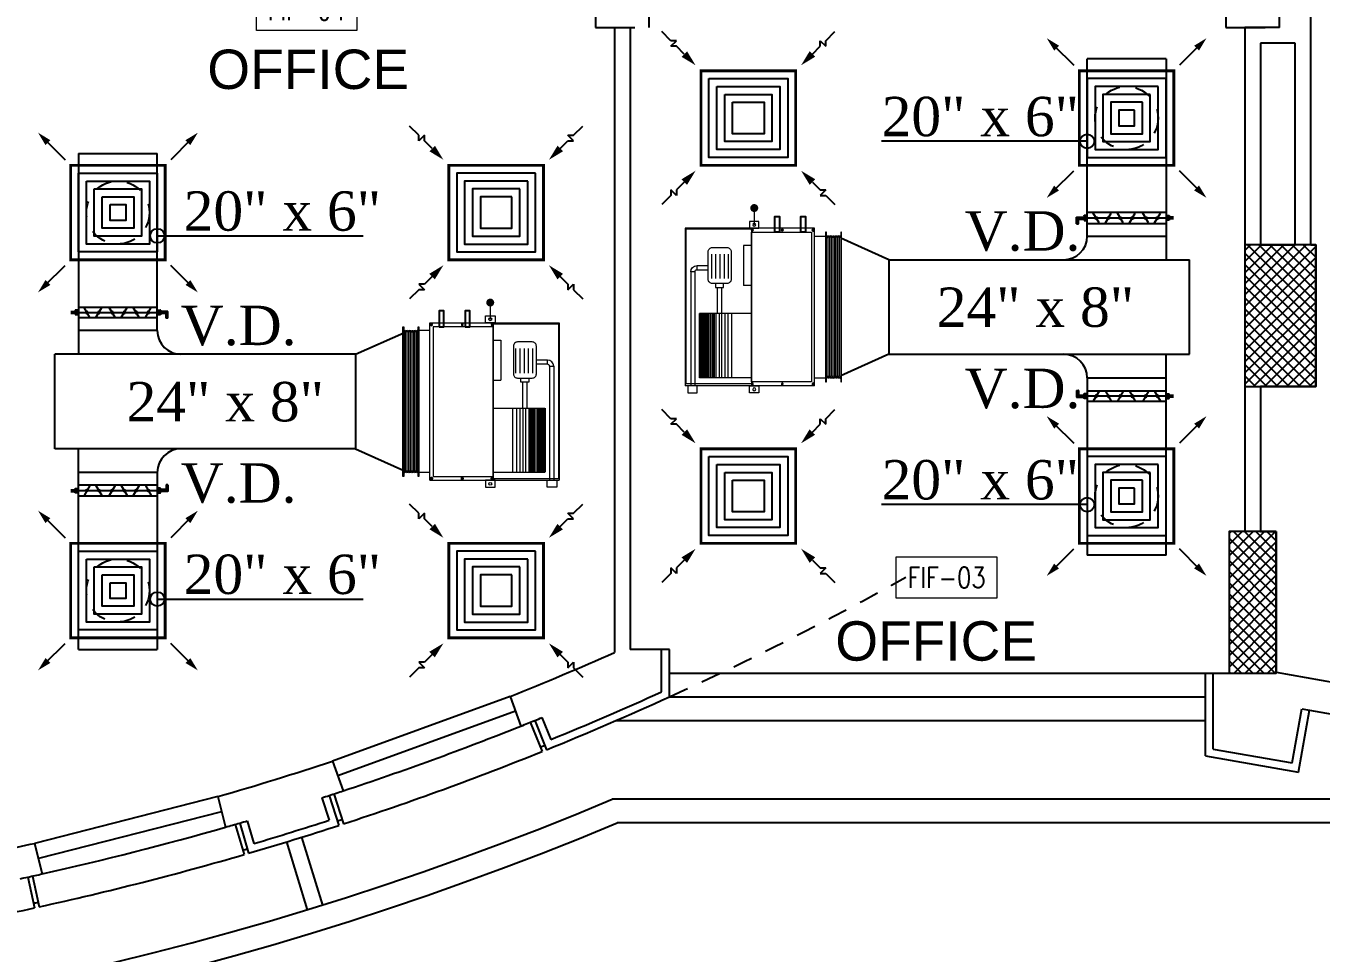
# Model space of a CAD drawing. Extents: x -432 to -365, y -145 to 173.
# Drawn here: x -398.6 to -390.38, y 61.33 to 67.21 of the extents above; entities that cross this region are included whole.
import ezdxf
from ezdxf.enums import TextEntityAlignment as Align

# ---------------------------------------------------------------- set-up
doc = ezdxf.new("R2010")
doc.units = 0
doc.header["$MEASUREMENT"] = 0
for name, pattern in [('DASHDOT', [1, 0.5, -0.25, 0, -0.25]), ('HIDDEN', [0.375, 0.25, -0.125]), ('HIDDEN-Z', [3, 2, -1])]:
    doc.linetypes.add(name, pattern=pattern)
for name, color, linetype in [('01_AC-EQUIP', 206, 'Continuous'), ('03_AC-S.DUCT', 5, 'Continuous'), ('12-AC-FL.CONN.', 2, 'Continuous'), ('A.C.VOLUM DAMPER', 2, 'Continuous'), ('COLHATCH', 5, 'Continuous'), ('column', 6, 'Continuous'), ('DASH', 1, 'Continuous'), ('elev', 2, 'Continuous'), ('ELEV1', 7, 'Continuous'), ('FASEL', 253, 'Continuous'), ('M-CH-WP-R', 40, 'HIDDEN-Z'), ('M-CH-WP-S', 142, 'Continuous'), ('M-DIFUSER', 195, 'Continuous'), ('M-DUCT-RA', 30, 'Continuous'), ('M-DUCT-SA', 5, 'Continuous'), ('M-EQBMNT', 21, 'Continuous'), ('METAL', 253, 'Continuous'), ('METAL-EDGE', 253, 'Continuous'), ('WALL', 4, 'Continuous'), ('WIN', 5, 'Continuous'), ('ZONE TEXT', 73, 'Continuous')]:
    doc.layers.add(name, color=color, linetype=linetype)
doc.layers.add('A-SYMB-RMNU', color=4, linetype='Continuous', lineweight=9)
doc.layers.add('AC-TEXT', color=15, linetype='Continuous', lineweight=30)
doc.styles.add('AC', font='romans.shx', dxfattribs={"height": 0.2})
doc.styles.add('ARABY', font='sosa.shx')
doc.styles.add('ROMANS-TITLE', font='ROMANS.shx', dxfattribs={"width": 0.8})
doc.dimstyles.new('IHAB', dxfattribs={"dimscale": 0, "dimtxt": 0.15, "dimasz": 0.09, "dimexe": 0.18, "dimexo": 0.0625, "dimgap": 0, "dimtad": 0, "dimtih": 1, "dimtoh": 1, "dimzin": 0, "dimdsep": 46, "dimtxsty": 'ARABY', "dimcen": 0.03, "dimse1": 1, "dimse2": 1, "dimclrd": 36, "dimclrt": 42, "dimadec": 0, "dimazin": 0, "dimtfac": 1, "dimtmove": 1, "dimatfit": 3, "dimldrblk": 'ORIGIN', "dimfxl": 1, "dimtolj": 1, "dimtzin": 0, "dimarcsym": 0})

# ---------------------------------------------------------------- blocks, each defined once
blk = doc.blocks.new('*U251')
at = {"layer": 'M-DIFUSER', "ltscale": 5, "const_width": 18}
blk.add_lwpolyline([(-300, 300), (300, 300), (300, -300), (-300, -300)], close=True, dxfattribs=at)
at = {"layer": 'M-DIFUSER', "color": 21}
for points in [[(250, 250), (-250, 250), (-250, -250), (250, -250)], [(200, 200), (-200, 200), (-200, -200), (200, -200)], [(150, 150), (-150, 150), (-150, -150), (150, -150)], [(100, 100), (-100, 100), (-100, -100), (100, -100)], [(50, 50), (-50, 50), (-50, -50), (50, -50)]]:
    blk.add_lwpolyline(points, close=True, dxfattribs=at)
at = {"layer": 'M-DUCT-SA', "color": 5, "extrusion": (-5.07059e-20, -1.19855e-17, -1)}
blk.add_line((-461.1, 461.1), (-335.4, 335.4), dxfattribs=at)
at = {"layer": 'M-DUCT-SA', "color": 5, "extrusion": (-1.19855e-17, 5.07059e-20, -1)}
blk.add_line((461.1, 461.1), (335.4, 335.4), dxfattribs=at)
at = {"layer": 'M-DUCT-SA', "color": 5, "extrusion": (1.19855e-17, -5.07059e-20, -1)}
blk.add_line((-461.1, -461.1), (-335.4, -335.4), dxfattribs=at)
at = {"layer": 'M-DUCT-SA', "color": 5, "extrusion": (5.07059e-20, 1.19855e-17, -1)}
blk.add_line((461.1, -461.1), (335.4, -335.4), dxfattribs=at)
at = {"layer": 'M-DUCT-SA', "color": 5, "extrusion": (-5.07059e-20, -1.19855e-17, -1)}
blk.add_solid([(459.6, 428.4), (428.6, 459.4), (506.9, 506.9)], dxfattribs=at)
at = {"layer": 'M-DUCT-SA', "color": 5, "extrusion": (5.07059e-20, -1.19855e-17, -1)}
blk.add_solid([(-459.6, 428.4), (-428.7, 459.4), (-506.9, 506.9)], dxfattribs=at)
at = {"layer": 'M-DUCT-SA', "color": 5, "extrusion": (1.19855e-17, -5.07059e-20, -1)}
blk.add_solid([(428.4, -459.6), (459.4, -428.6), (506.9, -506.9)], dxfattribs=at)
at = {"layer": 'M-DUCT-SA', "color": 5, "extrusion": (-1.19855e-17, -5.07059e-20, -1)}
blk.add_solid([(-428.4, -459.6), (-459.4, -428.6), (-506.9, -506.9)], dxfattribs=at)
blk = doc.blocks.new('*U254')
at = {"layer": 'M-DIFUSER', "ltscale": 5, "const_width": 18}
blk.add_lwpolyline([(-300, 300), (300, 300), (300, -300), (-300, -300)], close=True, dxfattribs=at)
at = {"layer": 'M-DIFUSER', "color": 21}
for points in [[(250, 250), (-250, 250), (-250, -250), (250, -250)], [(200, 200), (-200, 200), (-200, -200), (200, -200)], [(150, 150), (-150, 150), (-150, -150), (150, -150)], [(100, 100), (-100, 100), (-100, -100), (100, -100)]]:
    blk.add_lwpolyline(points, close=True, dxfattribs=at)
at = {"layer": 'M-DUCT-RA', "color": 30}
for p, q in [((-491, 491), (-548.9, 548.9)), ((491, 491), (548.9, 548.9)), ((-491, 455.4), (-491, 491)), ((-455.4, 491), (-491, 455.4)), ((-455.4, 455.4), (-455.4, 491)), ((-406.3, 406.3), (-455.4, 455.4)), ((406.3, 406.3), (455.4, 455.4)), ((455.4, 491), (491, 491)), ((491, 455.4), (455.4, 491)), ((455.4, 455.4), (491, 455.4)), ((-406.3, -406.3), (-455.4, -455.4)), ((406.3, -406.3), (455.4, -455.4)), ((-491, -491), (-548.9, -548.9)), ((-491, -455.4), (-455.4, -491)), ((-455.4, -455.4), (-491, -455.4)), ((-455.4, -491), (-491, -491)), ((455.4, -491), (491, -455.4)), ((455.4, -455.4), (455.4, -491)), ((491, -455.4), (491, -491)), ((491, -491), (548.9, -548.9))]:
    blk.add_line(p, q, dxfattribs=at)
for points in [[(-388.6, 424), (-423.7, 388.9), (-335, 335)], [(424, 388.6), (388.9, 423.7), (335, 335)], [(-424, -388.6), (-388.9, -423.7), (-335, -335)], [(388.6, -424), (423.7, -388.9), (335, -335)]]:
    blk.add_solid(points, dxfattribs=at)
blk = doc.blocks.new('A$C180A56EA')
at = {"layer": 'A.C.VOLUM DAMPER'}
h = blk.add_hatch(dxfattribs=at)
h.set_pattern_fill('ANSI31', color=256, scale=0.001, style=0)
h.set_pattern_definition([(45, (129.5106855, -230.48025158), (-8.838834765e-05, 8.838834765e-05), [])])
h.paths.add_polyline_path([(0.0459, 0.0039), (0.0459, 0.0065), (0.0401, 0.0065), (0.0401, -0.0027), (0.0459, -0.0027), (0.0459, 0), (0.0603, 0), (0.0603, 0.0128), (0.057, 0.0128), (0.057, 0.0039)])
for p, q in [((-0.1242, 0.0032), (-0.1161, 0.0032)), ((-0.1161, 0.0004), (-0.119, 0.0032)), ((-0.1185, 0), (-0.1161, 0.0024)), ((-0.1161, 0.0015), (-0.1179, 0.0032)), ((-0.1174, 0), (-0.1161, 0.0013)), ((-0.1161, 0.0026), (-0.1168, 0.0032)), ((-0.1163, 0), (-0.1161, 0.0001)), ((-0.1161, 0.0001), (-0.1104, 0.0058)), ((-0.1161, 0.0013), (-0.1116, 0.0058)), ((-0.1161, 0.0024), (-0.1127, 0.0058)), ((-0.1161, -0.0026), (-0.1161, 0.0058)), ((-0.1161, 0.0035), (-0.1138, 0.0058)), ((-0.1161, 0.0058), (-0.1099, 0.0058)), ((-0.1161, 0.0057), (-0.116, 0.0058)), ((-0.1161, 0.0046), (-0.1149, 0.0058)), ((-0.1161, -0.001), (-0.1099, 0.0053)), ((-0.1099, -0.0014), (-0.1161, 0.0048)), ((-0.1161, -0.0021), (-0.1099, 0.0042)), ((-0.1099, -0.0026), (-0.1161, 0.0037)), ((-0.1109, -0.0026), (-0.1161, 0.0026)), ((-0.112, -0.0026), (-0.1161, 0.0015)), ((-0.1131, -0.0026), (-0.1161, 0.0004)), ((-0.1099, -0.0003), (-0.116, 0.0058)), ((-0.1156, -0.0026), (-0.1099, 0.0031)), ((-0.1099, 0.0008), (-0.1149, 0.0058)), ((-0.1145, -0.0026), (-0.1099, 0.002)), ((-0.1099, 0.0019), (-0.1138, 0.0058)), ((-0.1134, -0.0026), (-0.1099, 0.0009)), ((-0.1128, 0.0019), (0.0401, 0.0019)), ((-0.1099, 0.003), (-0.1127, 0.0058)), ((-0.1099, 0.0041), (-0.1116, 0.0058)), ((-0.1099, 0.0052), (-0.1105, 0.0058)), ((0.0401, 0.0121), (-0.1099, 0.0121)), ((-0.0882, 0.0113), (-0.0994, -0.0075)), ((-0.0768, 0.0113), (-0.0656, -0.0075)), ((-0.0402, 0.0113), (-0.0514, -0.0075)), ((-0.0284, 0.0113), (-0.0173, -0.0075)), ((0.0056, 0.0113), (-0.0056, -0.0075)), ((0.0174, 0.0113), (0.0286, -0.0075)), ((0.0459, 0.0065), (0.0401, 0.0065)), ((0.0401, 0.0065), (0.0401, -0.0027)), ((0.0459, 0.0039), (0.0459, 0.0065)), ((0.057, 0.0039), (0.0459, 0.0039)), ((0.0603, 0.0128), (0.057, 0.0128)), ((0.057, 0.0128), (0.057, 0.0039)), ((0.0603, 0.0128), (0.0603, 0)), ((-0.1242, 0), (-0.1161, 0)), ((-0.1142, -0.0026), (-0.1161, -0.0007)), ((-0.1153, -0.0026), (-0.1161, -0.0018)), ((-0.1099, -0.0026), (-0.1161, -0.0026)), ((-0.1123, -0.0026), (-0.1099, -0.0003)), ((-0.1111, -0.0026), (-0.1099, -0.0014)), ((-0.11, -0.0026), (-0.1099, -0.0025)), ((-0.1099, -0.0083), (0.0401, -0.0083)), ((0.0401, -0.0027), (0.0459, -0.0027)), ((0.0603, 0), (0.0459, 0)), ((0.0459, -0.0027), (0.0459, 0))]:
    blk.add_line(p, q, dxfattribs=at)
at = {"layer": 'A.C.VOLUM DAMPER', "extrusion": (0, 0, -1)}
for centre, major_axis, start_param, end_param in [((-0.0938, 0.0019), (0.00135, 0.00135), 3.926991, 7.068583), ((-0.0938, 0.0019), (-0.00135, 0.00135), 2.356195, 5.497787), ((-0.0712, 0.0019), (0.00135, 0.00135), 3.926991, 7.068583), ((-0.0712, 0.0019), (-0.00135, 0.00135), 2.356195, 5.497787), ((-0.0458, 0.0019), (0.00135, 0.00135), 3.926991, 7.068583), ((-0.0458, 0.0019), (-0.00135, 0.00135), 2.356195, 5.497787), ((-0.0228, 0.0019), (0.00135, 0.00135), 3.926991, 7.068583), ((-0.0228, 0.0019), (-0.00135, 0.00135), 2.356194, 5.497787), ((0, 0.0019), (0.00135, 0.00135), 3.926991, 7.068583), ((0, 0.0019), (0.00135, 0.00135), 0.785398, 3.926991), ((0.023, 0.0019), (0.00135, 0.00135), 3.926991, 7.068583), ((0.023, 0.0019), (-0.00135, 0.00135), 2.356195, 5.497787)]:
    blk.add_ellipse(centre, major_axis=major_axis, ratio=1, start_param=start_param, end_param=end_param, dxfattribs=at)
blk = doc.blocks.new('A$C224F6469')
at = {"layer": '01_AC-EQUIP', "color": 1, "lineweight": 20}
for p, q in [((0, 0), (1, 0)), ((0, -0.82), (0, 0)), ((1, -0.82), (1, 0)), ((0.0065, -0.0042), (0.9879, -0.0042)), ((0.0065, -0.42), (0.0065, -0.0042)), ((0.2364, -0.0745), (0.2364, -0.1449)), ((0.263, -0.0745), (0.2364, -0.0745)), ((0.263, -0.0745), (0.263, -0.1449)), ((0.2763, -0.0346), (1, -0.0345)), ((0.2763, -0.0612), (0.2763, -0.0346)), ((0.2763, -0.0612), (1, -0.0612)), ((0.9879, -0.42), (0.9879, -0.0042)), ((0.5412, -0.42), (0.5412, -0.0905)), ((0.5412, -0.0905), (0.9487, -0.0905)), ((0.5412, -0.092), (0.9487, -0.092)), ((0.5412, -0.0939), (0.9487, -0.0939)), ((0.5412, -0.0963), (0.9487, -0.0963)), ((0.5412, -0.0994), (0.9487, -0.0994)), ((0.5412, -0.1027), (0.9487, -0.1027)), ((0.5412, -0.1062), (0.9487, -0.1062)), ((0.5412, -0.1103), (0.9487, -0.1103)), ((0.5412, -0.1153), (0.9487, -0.1153)), ((0.5412, -0.1221), (0.9487, -0.1221)), ((0.5412, -0.1293), (0.9487, -0.1293)), ((0.5412, -0.138), (0.9487, -0.138)), ((0.5412, -0.1478), (0.9487, -0.1478)), ((0.5412, -0.1579), (0.9487, -0.1579)), ((0.9487, -0.42), (0.9487, -0.0905)), ((0.3198, -0.1679), (0.1633, -0.1679)), ((0.3198, -0.1945), (0.1633, -0.1945)), ((0.3198, -0.2211), (0.1633, -0.2211)), ((0.5412, -0.2044), (0.376, -0.2044)), ((0.5412, -0.231), (0.376, -0.231)), ((0.5412, -0.168), (0.9487, -0.168)), ((0.5412, -0.1752), (0.9487, -0.1752)), ((0.5412, -0.184), (0.9487, -0.184)), ((0.5412, -0.1938), (0.9487, -0.1938)), ((0.5412, -0.214), (0.9487, -0.214)), ((0.5412, -0.23), (0.9487, -0.23)), ((0.3198, -0.2477), (0.1633, -0.2477)), ((0.3198, -0.2743), (0.1633, -0.2743)), ((0.5412, -0.25), (0.9487, -0.25)), ((0.5412, -0.27), (0.9487, -0.27)), ((0.9487, -0.2953), (0.5412, -0.2953)), ((0.1093, -0.3703), (0.3634, -0.3703)), ((0.1093, -0.42), (0.1093, -0.3703)), ((0.3634, -0.42), (0.3634, -0.3703)), ((0, -0.42), (1, -0.42)), ((0.0219, -0.4254), (0.0012, -0.4254)), ((0.0111, -0.4184), (0.0111, -0.4317)), ((0.9781, -0.4254), (0.9988, -0.4254)), ((0.9889, -0.4184), (0.9889, -0.4317)), ((0.0219, -0.6154), (0.0012, -0.6154)), ((0.0111, -0.6084), (0.0111, -0.6217)), ((0.9781, -0.6154), (0.9988, -0.6154)), ((0.9889, -0.6084), (0.9889, -0.6217)), ((1, -0.82), (0, -0.82)), ((0.0219, -0.8104), (0.0012, -0.8104)), ((0.0111, -0.8034), (0.0111, -0.8167)), ((0.05, -0.82), (0.05, -0.8899)), ((0.95, -0.82), (0.95, -0.8899)), ((0.9781, -0.8104), (0.9988, -0.8104)), ((0.9889, -0.8034), (0.9889, -0.8167))]:
    blk.add_line(p, q, dxfattribs=at)
at = {"layer": '01_AC-EQUIP', "color": 1, "linetype": 'DASHDOT', "lineweight": 20}
blk.add_line((0.5412, -0.168), (0.9487, -0.168), dxfattribs=at)
at = {"layer": '01_AC-EQUIP', "color": 4, "lineweight": 20}
blk.add_line((-0.1285, -0.4376), (-0.0226, -0.4376), dxfattribs=at)
at = {"layer": '01_AC-EQUIP', "color": 2, "lineweight": 20}
for p, q in [((0.0468, -0.9), (0.0629, -0.8949)), ((0.0468, -0.9), (0.0629, -0.9051)), ((0.9532, -0.9), (0.9371, -0.8949)), ((0.9532, -0.9), (0.9371, -0.9051)), ((0.0468, -0.9102), (0.0629, -0.9051)), ((0.0468, -0.9102), (0.0629, -0.9153)), ((0.0468, -0.9204), (0.0629, -0.9153)), ((0.0468, -0.9204), (0.0629, -0.9255)), ((0.0468, -0.9306), (0.0629, -0.9255)), ((0.0468, -0.9306), (0.0629, -0.9356)), ((0.0468, -0.9407), (0.0629, -0.9356)), ((0.0468, -0.9407), (0.0629, -0.9458)), ((0.0468, -0.9509), (0.0629, -0.9458)), ((0.0468, -0.9509), (0.0629, -0.956)), ((0.0468, -0.9611), (0.0629, -0.956)), ((0.0468, -0.9611), (0.0629, -0.9662)), ((0.0468, -0.9713), (0.0629, -0.9662)), ((0.0468, -0.9713), (0.0629, -0.9764)), ((0.0468, -0.9815), (0.0629, -0.9764)), ((0.0468, -0.9815), (0.0629, -0.9866)), ((0.0629, -0.9051), (0.9371, -0.9051)), ((0.0629, -0.9153), (0.9371, -0.9153)), ((0.0629, -0.9255), (0.9371, -0.9255)), ((0.0629, -0.9356), (0.9371, -0.9356)), ((0.0629, -0.9458), (0.9371, -0.9458)), ((0.0629, -0.956), (0.9371, -0.956)), ((0.0629, -0.9662), (0.9371, -0.9662)), ((0.0629, -0.9764), (0.9371, -0.9764)), ((0.9532, -0.9102), (0.9371, -0.9051)), ((0.9532, -0.9102), (0.9371, -0.9153)), ((0.9532, -0.9204), (0.9371, -0.9153)), ((0.9532, -0.9204), (0.9371, -0.9255)), ((0.9532, -0.9306), (0.9371, -0.9255)), ((0.9532, -0.9306), (0.9371, -0.9356)), ((0.9532, -0.9407), (0.9371, -0.9356)), ((0.9532, -0.9407), (0.9371, -0.9458)), ((0.9532, -0.9509), (0.9371, -0.9458)), ((0.9532, -0.9509), (0.9371, -0.956)), ((0.9532, -0.9611), (0.9371, -0.956)), ((0.9532, -0.9611), (0.9371, -0.9662)), ((0.9532, -0.9713), (0.9371, -0.9662)), ((0.9532, -0.9713), (0.9371, -0.9764)), ((0.9532, -0.9815), (0.9371, -0.9764)), ((0.9532, -0.9815), (0.9371, -0.9866))]:
    blk.add_line(p, q, dxfattribs=at)
at = {"layer": '01_AC-EQUIP', "color": 1, "lineweight": 20}
for points in [[(1.044, -0.0757), (1, -0.0757), (1, -0.0158), (1.044, -0.0158)], [(0.3508, -0.1925), (0.376, -0.1925), (0.376, -0.2429), (0.3508, -0.2429)], [(-0.044, -0.4068), (0, -0.4068), (0, -0.4667), (-0.044, -0.4667)], [(1.044, -0.4068), (1, -0.4068), (1, -0.4667), (1.044, -0.4667)], [(0.025, -0.8), (0.975, -0.8), (0.975, -0.42), (0.025, -0.42)]]:
    blk.add_lwpolyline(points, close=True, dxfattribs=at)
blk.add_lwpolyline([(0.3242, -0.1449), (0.1485, -0.1449, 0.414214), (0.1219, -0.1715), (0.1219, -0.2639, 0.414214), (0.1485, -0.2905), (0.3242, -0.2905, 0.414214), (0.3508, -0.2639), (0.3508, -0.1715, 0.414214)], format="xyb", close=True, dxfattribs=at)
at = {"layer": '01_AC-EQUIP', "color": 4, "lineweight": 20, "const_width": 0.0252}
blk.add_lwpolyline([(-0.1258, -0.4499, 1), (-0.1312, -0.4253, 1)], format="xyb", close=True, dxfattribs=at)
at = {"layer": '01_AC-EQUIP', "color": 2, "lineweight": 20}
for points in [[(0.975, -0.8899), (0.975, -0.8949), (0.025, -0.8949), (0.025, -0.8899)], [(0.975, -0.9866), (0.975, -0.9916), (0.025, -0.9916), (0.025, -0.9866)]]:
    blk.add_lwpolyline(points, close=True, dxfattribs=at)
at = {"layer": '01_AC-EQUIP', "color": 1, "lineweight": 20}
for centre in [(-0.0226, -0.4376), (1.0226, -0.4376)]:
    blk.add_circle(centre, 0.00932, dxfattribs=at)
for radius in [0.0399, 0.0133]:
    blk.add_arc((0.2763, -0.0745), radius, 90.00061, 180.00061, dxfattribs=at)
at = {"layer": '01_AC-EQUIP', "color": 1, "lineweight": 20, "extrusion": (0, 0, -1)}
for centre, major_axis, start_param, end_param in [((0.0111, -0.4254), (-0.00827, 0), -1.570796, 4.712389), ((0.0111, -0.4254), (-0.0047, 0), 3.141593, 9.424778), ((0.0111, -0.6154), (-0.00827, 0), -1.570796, 4.712389), ((0.0111, -0.6154), (-0.0047, 0), 3.141593, 9.424778), ((0.0111, -0.8104), (-0.00827, 0), -1.570796, 4.712389), ((0.0111, -0.8104), (-0.0047, 0), 3.141593, 9.424778)]:
    blk.add_ellipse(centre, major_axis=major_axis, ratio=0.646018, start_param=start_param, end_param=end_param, dxfattribs=at)
at = {"layer": '01_AC-EQUIP', "color": 1, "lineweight": 20}
for centre, major_axis, start_param, end_param in [((0.9889, -0.4254), (0.00827, 0), -1.570796, 4.712389), ((0.9889, -0.4254), (0.0047, 0), 3.141593, 9.424778), ((0.9889, -0.6154), (0.00827, 0), -1.570796, 4.712389), ((0.9889, -0.6154), (0.0047, 0), 3.141593, 9.424778), ((0.9889, -0.8104), (0.00827, 0), -1.570796, 4.712389), ((0.9889, -0.8104), (0.0047, 0), 3.141593, 9.424778)]:
    blk.add_ellipse(centre, major_axis=major_axis, ratio=0.646018, start_param=start_param, end_param=end_param, dxfattribs=at)
at = {"layer": 'M-CH-WP-R', "color": 6, "linetype": 'ByBlock', "ltscale": 1.5}
blk.add_lwpolyline([(0.025, -0.7623), (0.025, -0.7323), (-0.075, -0.7323), (-0.075, -0.7623)], close=True, dxfattribs=at)
at = {"layer": 'M-CH-WP-S', "color": 5, "linetype": 'ByBlock', "ltscale": 1.5}
blk.add_lwpolyline([(0.025, -0.5973), (0.025, -0.5673), (-0.075, -0.5673), (-0.075, -0.5973)], close=True, dxfattribs=at)
at = {"layer": 'M-EQBMNT', "color": 21, "linetype": 'ByBlock', "ltscale": 1.5}
blk.add_line((0.5412, -0.0905), (0.9487, -0.0905), dxfattribs=at)
blk = doc.blocks.new('A-ROOM')
at = {"layer": 'A-SYMB-RMNU'}
blk.add_lwpolyline([(-425, 175), (425, 175), (425, -175), (-425, -175)], close=True, dxfattribs=at)
at = {"layer": 'A-SYMB-RMNU', "style": 'ROMANS-TITLE', "width": 0.8}
blk.add_attdef('ROOM-NO', text='', height=175, dxfattribs=at).set_placement((0, 0), align=Align.MIDDLE)

msp = doc.modelspace()

# ---------------------------------------------------------------- hatches: boundary and pattern name
at = {"layer": 'COLHATCH', "linetype": 'Continuous'}
h = msp.add_hatch(dxfattribs=at)
h.set_pattern_fill('_USER', color=252, scale=0.05, angle=45, style=0, double=1, pattern_type=0)
h.set_pattern_definition([(45, (-202.924395, -132.77691), (-0.035355339, 0.035355339), []), (135, (-202.924395, -132.77691), (-0.035355339, -0.035355339), [])])
h.paths.add_polyline_path([(-382.4844, 84.8031), (-382.7844, 84.8031), (-382.7844, 83.9031), (-382.4844, 83.9031)])
h.paths.add_polyline_path([(-380.4844, 84.8031), (-381.2844, 84.8031), (-381.2844, 84.5031), (-380.4844, 84.5031)])
h.paths.add_polyline_path([(-380.6844, 79.2231), (-381.4844, 79.2231), (-381.4844, 78.9231), (-380.6844, 78.9231)])
h.paths.add_polyline_path([(-378.1344, 79.2231), (-378.9344, 79.2231), (-378.9344, 78.9231), (-378.1344, 78.9231)])
h.paths.add_polyline_path([(-378.5344, 82.8031), (-378.8344, 82.8031), (-378.8344, 82.2031), (-378.5344, 82.2031)])
h.paths.add_polyline_path([(-380.3919, 67.9531), (-381.4919, 67.9531), (-381.4919, 67.6531), (-380.6389, 67.6531, -0.011587), (-380.6548, 66.9674), (-380.4051, 66.9565, 0.01656)])
h.paths.add_polyline_path([(-380.5864, 65.2231), (-380.8398, 65.2231, -0.040808), (-381.4283, 62.8842), (-381.1918, 62.8031, 0.04151)])
h.paths.add_polyline_path([(-382.4844, 65.8231), (-382.7844, 65.8231), (-382.7844, 64.9231), (-382.4844, 64.9231)])
h.paths.add_polyline_path([(-386.6144, 65.8231), (-387.0144, 65.8231), (-387.0144, 64.9231), (-386.6144, 64.9231)])
h.paths.add_polyline_path([(-390.4144, 65.8231), (-390.8644, 65.8231), (-390.8644, 64.9231), (-390.4144, 64.9231)])
h.paths.add_polyline_path([(-390.6644, 64.0031), (-390.9644, 64.0031), (-390.9644, 63.1031), (-390.6644, 63.1031)])
h.paths.add_polyline_path([(-398.6644, 65.8231), (-398.9644, 65.8231), (-398.9644, 64.9231), (-398.6644, 64.9231)])
h.paths.add_polyline_path([(-398.6644, 64.0031), (-398.9644, 64.0031), (-398.9644, 63.1031), (-398.6644, 63.1031)])
h.paths.add_polyline_path([(-398.6644, 83.6531), (-398.9644, 83.6531), (-398.9644, 83.0531), (-398.6644, 83.0531)])
h.paths.add_polyline_path([(-390.4144, 84.8031), (-390.8644, 84.8031), (-390.8644, 83.9031), (-390.4144, 83.9031)])
h.paths.add_polyline_path([(-398.6644, 87.0031), (-398.9644, 87.0031), (-398.9644, 86.4031), (-398.6644, 86.4031)])
h.paths.add_polyline_path([(-400.0144, 84.8031), (-405.7144, 84.8031), (-405.7144, 83.0531), (-405.4144, 83.0531), (-405.4144, 84.5031), (-400.3144, 84.5031), (-400.3144, 83.0531), (-400.0144, 83.0531)])
h.paths.add_polyline_path([(-405.4144, 87.0031), (-405.7144, 87.0031), (-405.7144, 86.4031), (-405.4144, 86.4031)])
h.paths.add_polyline_path([(-414.7644, 84.8031), (-415.2144, 84.8031), (-415.2144, 83.9031), (-414.7644, 83.9031)])
h.paths.add_polyline_path([(-418.5644, 84.8031), (-418.9644, 84.8031), (-418.9644, 83.9031), (-418.5644, 83.9031)])
h.paths.add_polyline_path([(-422.8444, 84.8031), (-423.1444, 84.8031), (-423.1444, 83.9031), (-422.8444, 83.9031)])
h.paths.add_polyline_path([(-424.3444, 84.8031), (-425.1444, 84.8031), (-425.1444, 84.5031), (-424.3444, 84.5031)])
h.paths.add_polyline_path([(-426.7944, 82.8031), (-427.0944, 82.8031), (-427.0944, 82.2031), (-426.7944, 82.2031)])
h.paths.add_polyline_path([(-424.1444, 79.2231), (-424.9444, 79.2231), (-424.9444, 78.9231), (-424.1444, 78.9231)])
h.paths.add_polyline_path([(-426.6944, 79.2231), (-427.4944, 79.2231), (-427.4944, 78.9231), (-426.6944, 78.9231)])
h.paths.add_polyline_path([(-426.6944, 74.2231), (-427.4944, 74.2231), (-427.4944, 73.9231), (-426.6944, 73.9231)])
h.paths.add_polyline_path([(-424.1444, 74.1731), (-425.0444, 74.1731), (-425.0444, 73.9231), (-424.1444, 73.9231)])
h.paths.add_polyline_path([(-424.1369, 67.9531), (-425.2369, 67.9531, 0.01656), (-425.2237, 66.9565), (-424.974, 66.9674, -0.011587), (-424.9898, 67.6531), (-424.1369, 67.6531)])
h.paths.add_polyline_path([(-424.789, 65.2231), (-425.0424, 65.2231, 0.04151), (-424.437, 62.8031), (-424.2005, 62.8842, -0.040808)])
h.paths.add_polyline_path([(-422.8444, 65.8231), (-423.1444, 65.8231), (-423.1444, 64.9231), (-422.8444, 64.9231)])
h.paths.add_polyline_path([(-418.6144, 65.8231), (-419.0144, 65.8231), (-419.0144, 64.9231), (-418.6144, 64.9231)])
h.paths.add_polyline_path([(-414.7644, 65.8231), (-415.2144, 65.8231), (-415.2139, 64.9231), (-414.7639, 64.9231)])
h.paths.add_polyline_path([(-414.6644, 64.0031), (-414.9644, 64.0031), (-414.9644, 63.1031), (-414.6644, 63.1031)])
h.paths.add_polyline_path([(-406.6644, 65.8231), (-406.9644, 65.8231), (-406.9644, 64.9231), (-406.6644, 64.9231)])
h.paths.add_polyline_path([(-406.6644, 64.0031), (-406.9644, 64.0031), (-406.9644, 63.1031), (-406.6644, 63.1031)])

# ---------------------------------------------------------------- linework, layer by layer
at = {"layer": '03_AC-S.DUCT', "linetype": 'Continuous'}
for p, q in [((-391.8644, 65.8781), (-391.8644, 67.0031)), ((-391.3644, 67.0031), (-391.8644, 67.0031)), ((-391.3644, 67.0031), (-391.3644, 65.7281)), ((-398.2644, 66.4031), (-397.7644, 66.4031)), ((-398.2644, 66.4031), (-398.2644, 65.1281)), ((-397.7644, 65.2781), (-397.7644, 66.4031)), ((-393.1228, 65.7281), (-393.4278, 65.8652)), ((-391.8644, 65.8781), (-391.3644, 65.8781)), ((-393.1228, 65.7281), (-391.2144, 65.7281)), ((-393.1228, 65.7281), (-393.1228, 65.1281)), ((-391.2144, 65.1281), (-391.2144, 65.7281)), ((-397.7644, 65.2781), (-398.2644, 65.2781)), ((-396.506, 65.1281), (-396.201, 65.2652)), ((-398.4144, 64.5281), (-398.4144, 65.1281)), ((-396.506, 65.1281), (-398.4144, 65.1281)), ((-396.506, 65.1281), (-396.506, 64.5281)), ((-393.1228, 65.1281), (-393.4278, 64.991)), ((-393.1228, 65.1281), (-391.2144, 65.1281)), ((-391.3644, 63.8531), (-391.3644, 65.1281)), ((-391.8644, 64.9781), (-391.8644, 63.8531)), ((-391.8644, 64.9781), (-391.3644, 64.9781)), ((-396.506, 64.5281), (-398.4144, 64.5281)), ((-398.2644, 63.2531), (-398.2644, 64.5281)), ((-396.506, 64.5281), (-396.201, 64.391)), ((-397.7644, 64.3781), (-398.2644, 64.3781)), ((-397.7644, 64.3781), (-397.7644, 63.2531)), ((-391.3644, 63.8531), (-391.8644, 63.8531)), ((-398.2644, 63.2531), (-397.7644, 63.2531))]:
    msp.add_line(p, q, dxfattribs=at)
for centre, start, end in [((-392.0144, 65.8781), 270, 0), ((-397.6144, 65.2781), 180, 270), ((-392.0144, 64.9781), 360, 90), ((-397.6144, 64.3781), 90, 180)]:
    msp.add_arc(centre, 0.15, start, end, dxfattribs=at)
at = {"layer": '12-AC-FL.CONN.', "linetype": 'HIDDEN', "ltscale": 0.25}
for centre in [(-391.6144, 66.6281), (-398.0144, 66.0281), (-391.6144, 64.2281), (-398.0144, 63.6281)]:
    msp.add_circle(centre, 0.2, dxfattribs=at)
at = {"layer": 'column', "color": 252}
msp.add_line((-390.6644, 63.1031), (-390.6644, 64.0031), dxfattribs=at)
for points in [[(-390.8644, 64.9231), (-390.4144, 64.9231), (-390.4144, 65.8231), (-390.8644, 65.8231)], [(-390.6644, 64.0031), (-390.9644, 64.0031), (-390.9644, 63.1031), (-390.6644, 63.1031)]]:
    msp.add_lwpolyline(points, close=True, dxfattribs=at)
at = {"layer": 'DASH', "linetype": 'HIDDEN', "ltscale": 0.5}
msp.add_line((-391.1144, 62.8006), (-394.8578, 62.8006), dxfattribs=at)
msp.add_arc((-402.8144, 81.1892), 20.0361, 294.47222, 299.28255, dxfattribs=at)
at = {"layer": 'elev', "color": 252}
for p, q in [((-395.3978, 62.7918), (-395.3227, 62.6064)), ((-396.6452, 62.3368), (-396.5833, 62.1466)), ((-397.27, 62.1437), (-397.2138, 61.9517)), ((-398.5566, 61.8154), (-398.514, 61.62))]:
    msp.add_line(p, q, dxfattribs=at)
for start, end in [(288.11911, 291.95683), (282.39398, 286.2317)]:
    msp.add_arc((-402.8144, 81.1892), 20.0361, start, end, dxfattribs=at)
at = {"layer": 'ELEV1'}
for radius, start, end in [(19.8361, 288.30463, 291.77131), (20.0061, 291.9567, 292.04262), (20.0061, 288.03333, 288.11924), (19.8361, 282.5795, 286.04618), (20.0061, 286.23157, 286.31749), (20.0061, 282.30819, 282.39411)]:
    msp.add_arc((-402.8144, 81.1892), radius, start, end, dxfattribs=at)
at = {"layer": 'FASEL', "linetype": 'HIDDEN'}
msp.add_lwpolyline([(-398.6444, 67.7331), (-394.9844, 67.7331), (-394.9844, 67.2031), (-394.6444, 67.2031), (-394.6444, 67.7331), (-390.9844, 67.7331), (-390.9844, 67.2031), (-390.6444, 67.2031), (-390.6444, 81.9731)], dxfattribs=at)
at = {"layer": 'METAL', "linetype": 'Continuous'}
for p, q in [((-394.8522, 62.8031), (-391.1144, 62.8031)), ((-389.5466, 62.3031), (-394.8774, 62.3031)), ((-388.6959, 62.1531), (-394.8472, 62.1531)), ((-396.85, 62.0614), (-396.7171, 61.6315)), ((-396.9456, 62.0319), (-396.8127, 61.602))]:
    msp.add_line(p, q, dxfattribs=at)
for radius, start, end in [(20.4861, 247.2052, 292.7948), (20.6361, 247.2893, 292.7107)]:
    msp.add_arc((-402.8144, 81.1892), radius, start, end, dxfattribs=at)
at = {"layer": 'METAL-EDGE', "color": 252, "linetype": 'Continuous'}
for p, q in [((-394.5644, 62.9853), (-394.5644, 63.2531)), ((-391.0644, 62.6215), (-391.0644, 63.1031)), ((-390.5641, 62.5333), (-390.5033, 62.878)), ((-390.5033, 62.878), (-390.4541, 62.8693)), ((-395.3237, 62.8218), (-395.2674, 62.6828)), ((-391.0644, 62.6215), (-390.5641, 62.5333)), ((-396.7213, 62.3121), (-396.6749, 62.1695)), ((-397.1933, 62.1662), (-397.1511, 62.0222))]:
    msp.add_line(p, q, dxfattribs=at)
for radius, start, end in [(19.9861, 292.18596, 294.38001), (19.8361, 292.04262, 292.18704), (19.8361, 287.8889, 288.03333), (19.8361, 286.31749, 286.46191), (19.9861, 286.46083, 287.88999), (19.8361, 282.16377, 282.30819)]:
    msp.add_arc((-402.8144, 81.1892), radius, start, end, dxfattribs=at)
at = {"layer": 'WALL', "color": 252, "linetype": 'Continuous'}
for p, q in [((-390.6444, 67.2031), (-390.6444, 69.2331)), ((-390.4444, 65.8231), (-390.4444, 69.2331)), ((-394.8644, 67.2031), (-394.7644, 67.2031)), ((-394.8644, 67.2031), (-394.8644, 63.2344)), ((-394.7644, 67.2031), (-394.7644, 63.2531)), ((-390.6444, 67.2031), (-390.8644, 67.2031)), ((-390.8644, 67.2031), (-390.8644, 64.0031)), ((-390.7644, 67.1031), (-390.7644, 65.8231)), ((-390.5444, 67.1031), (-390.7644, 67.1031)), ((-390.5444, 65.8231), (-390.5444, 67.1031)), ((-390.7644, 65.8231), (-390.5444, 65.8231)), ((-390.4444, 65.8231), (-390.4144, 65.8231)), ((-390.4144, 65.8231), (-390.4144, 64.9231)), ((-390.7644, 64.9231), (-390.7644, 64.0031)), ((-390.4144, 64.9231), (-390.7644, 64.9231)), ((-390.8644, 64.0031), (-390.9644, 64.0031)), ((-390.9644, 64.0031), (-390.9644, 63.1031)), ((-390.7644, 64.0031), (-390.6644, 64.0031)), ((-390.6644, 64.0031), (-390.6644, 63.1094)), ((-394.5144, 63.2531), (-394.7644, 63.2531)), ((-394.5144, 62.9531), (-394.5144, 63.2531)), ((-391.1144, 63.1031), (-390.9644, 63.1031)), ((-391.1144, 62.5795), (-391.1144, 63.1031)), ((-390.6644, 63.1094), (-389.8777, 62.9707)), ((-395.5257, 62.9559), (-395.4571, 62.768)), ((-390.5235, 62.4754), (-390.4541, 62.8693)), ((-390.4541, 62.8693), (-389.9124, 62.7738)), ((-395.37, 62.803), (-395.2949, 62.6176)), ((-396.653, 62.5448), (-396.5845, 62.3568)), ((-391.1144, 62.5795), (-390.5235, 62.4754)), ((-397.3809, 62.3198), (-397.3315, 62.1259)), ((-396.6737, 62.3275), (-396.6118, 62.1373)), ((-397.2412, 62.1521), (-397.1851, 61.9602)), ((-398.5437, 62.0231), (-398.4942, 61.8293)), ((-398.5859, 61.809), (-398.5433, 61.6136))]:
    msp.add_line(p, q, dxfattribs=at)
for radius, start, end in [(19.6361, 291.78897, 293.88275), (20.0361, 292.04262, 294.47222), (19.8361, 291.77131, 292.04262), (19.6361, 286.06384, 288.28697), (19.8361, 288.03333, 288.30463), (19.8361, 286.04618, 286.31749), (20.0361, 286.31749, 288.03333), (19.6361, 281.90284, 282.56184), (19.8361, 282.30819, 282.5795), (20.0361, 280.59235, 282.30819)]:
    msp.add_arc((-402.8144, 81.1892), radius, start, end, dxfattribs=at)
at = {"layer": 'WIN', "color": 252}
for p, q in [((-394.5144, 63.1031), (-391.1144, 63.1031)), ((-395.5257, 62.9559), (-396.653, 62.5448)), ((-394.5144, 62.9531), (-391.1144, 62.9531)), ((-395.4914, 62.862), (-396.6188, 62.4508)), ((-397.3809, 62.3198), (-398.5437, 62.0231)), ((-397.3562, 62.2229), (-398.519, 61.9262))]:
    msp.add_line(p, q, dxfattribs=at)

# ---------------------------------------------------------------- block references
at = {"layer": '01_AC-EQUIP', "xscale": -1, "rotation": 90}
msp.add_blockref('A$C224F6469', (-394.4144, 65.9281), dxfattribs=at)
at = {"layer": '01_AC-EQUIP', "rotation": 270}
msp.add_blockref('A$C224F6469', (-395.2144, 65.3281), dxfattribs=at)
at = {"layer": 'A-SYMB-RMNU', "xscale": 0.0007500000000391083, "yscale": 0.0007500000000106866, "zscale": 0.00075}
for p, values in [((-396.817, 67.3149), {'ROOM-NO': 'FIF-04'}), ((-392.757, 63.7102), {'ROOM-NO': 'FIF-03'})]:
    msp.add_blockref('A-ROOM', p, dxfattribs=at).add_auto_attribs(values)
at = {"layer": 'A.C.VOLUM DAMPER', "yscale": 3.333333321445252, "zscale": 3.33333332144528, "rotation": 180}
for p, xscale in [((-391.7306, 65.9996), 3.333333321445252), ((-397.8982, 65.3996), -3.333333321445252)]:
    msp.add_blockref('A$C180A56EA', p, dxfattribs=dict(at, xscale=xscale))
at = {"layer": 'A.C.VOLUM DAMPER', "yscale": 3.333333321445252, "zscale": 3.33333332144528}
for p, xscale in [((-391.7306, 64.8565), -3.333333321445252), ((-397.8982, 64.2565), 3.333333321445252)]:
    msp.add_blockref('A$C180A56EA', p, dxfattribs=dict(at, xscale=xscale))
at = {"layer": 'M-DIFUSER', "color": 21, "yscale": 0.001000000000004775, "zscale": 0.001}
for name, p, xscale in [('*U254', (-394.0144, 66.6281), -0.0009999999999763531), ('*U251', (-391.6144, 66.6281), 0.0009999999999763531), ('*U254', (-395.6144, 66.0281), 0.0009999999999763531), ('*U251', (-398.0144, 66.0281), -0.0009999999999763531), ('*U254', (-394.0144, 64.2281), -0.0009999999999763531), ('*U251', (-391.6144, 64.2281), 0.0009999999999763531), ('*U251', (-398.0144, 63.6281), -0.0009999999999763531), ('*U254', (-395.6144, 63.6281), 0.0009999999999763531)]:
    msp.add_blockref(name, p, dxfattribs=dict(at, xscale=xscale))

# ---------------------------------------------------------------- texts
at = {"layer": 'AC-TEXT', "color": 34, "linetype": 'Continuous', "char_height": 0.25, "width": 3.951459, "attachment_point": 7, "style": 'AC'}
for s, insert in [('\\A1;{\\fTimes New Roman|b0|i0|c0|p18;\\C256;20" x 6"}', (-393.1688, 66.509)), ('\\A1;{\\fTimes New Roman|b0|i0|c0|p18;\\C256;20" x 6"}', (-397.5972, 65.909)), ('\\A1;{\\fTimes New Roman|b0|i0|c0|p18;\\C256;V.D.}', (-392.6418, 65.7807)), ('\\A1;{\\fTimes New Roman|b0|i0|c0|p18;\\C256;24" x 8"}', (-392.8192, 65.2984)), ('\\A1;{\\fTimes New Roman|b0|i0|c0|p18;\\C256;V.D.}', (-397.6154, 65.1807)), ('\\A1;{\\fTimes New Roman|b0|i0|c0|p18;\\C256;V.D.}', (-392.6418, 64.7809)), ('\\A1;{\\fTimes New Roman|b0|i0|c0|p18;\\C256;24" x 8"}', (-397.9595, 64.6984)), ('\\A1;{\\fTimes New Roman|b0|i0|c0|p18;\\C256;V.D.}', (-397.6154, 64.1809)), ('\\A1;{\\fTimes New Roman|b0|i0|c0|p18;\\C256;20" x 6"}', (-393.1688, 64.2026)), ('\\A1;{\\fTimes New Roman|b0|i0|c0|p18;\\C256;20" x 6"}', (-397.5972, 63.6026))]:
    msp.add_mtext(s, dxfattribs=dict(at, insert=insert))
at = {"layer": 'ZONE TEXT', "linetype": 'Continuous', "char_height": 0.25, "width": 3.292883, "attachment_point": 1, "style": 'AC'}
for insert in [(-397.4472, 67.0625), (-393.4627, 63.4329)]:
    msp.add_mtext('{\\fArial|b0|i0|c0|p34;OFFICE}', dxfattribs=dict(at, insert=insert))

# ---------------------------------------------------------------- leaders
at = {"layer": 'AC-TEXT', "color": 34, "linetype": 'Continuous'}
for points in [[(-391.8644, 66.4802), (-393.17, 66.4802)], [(-397.7644, 65.8802), (-396.4587, 65.8802)], [(-391.8644, 64.1738), (-393.17, 64.1738)], [(-397.7644, 63.5738), (-396.4587, 63.5738)]]:
    msp.add_leader(points, dimstyle='IHAB', override={"dimscale": 1}, dxfattribs=at)

doc.saveas('drawing.dxf')
